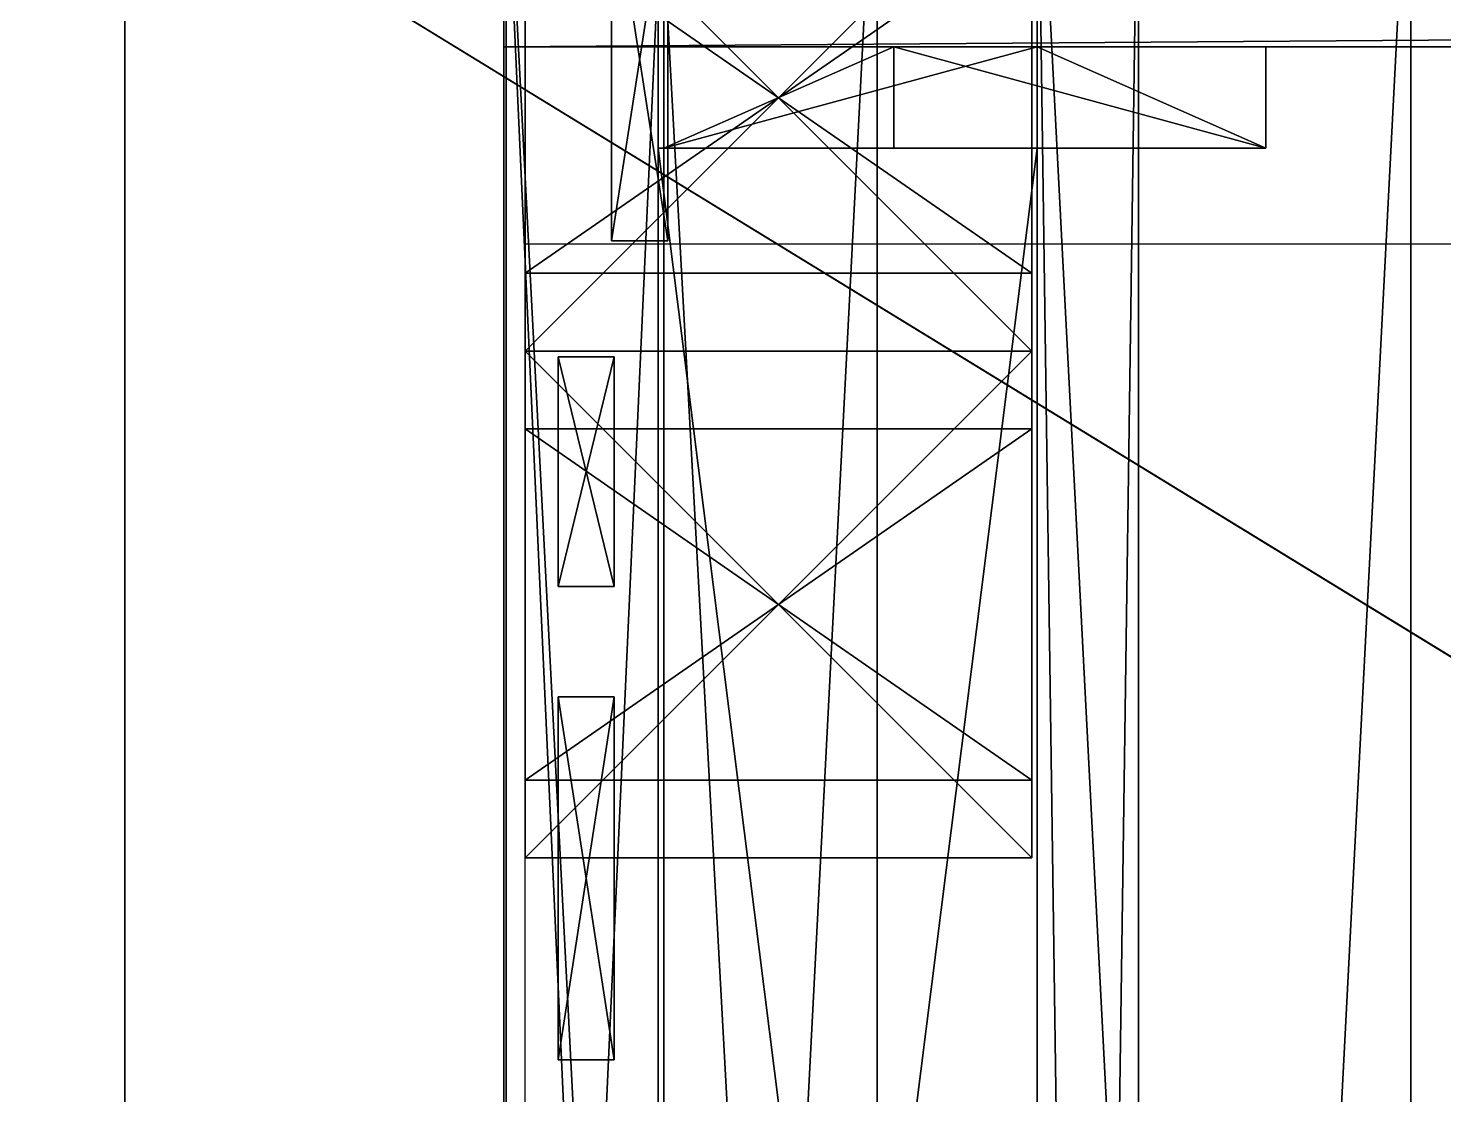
# Model space of a CAD drawing. Extents: x -1989 to 1557, y -2316 to 1157.
# Drawn here: x -78.6 to -25.5, y -1160.7 to -1120.7 of the extents above; entities that cross this region are included whole.
import ezdxf

# ---------------------------------------------------------------- set-up
doc = ezdxf.new("R2010")
doc.units = 0
doc.layers.get('0').update_dxf_attribs({"color": 13, "linetype": 'CONTINUOUS'})
doc.layers.add('RED_DUST_1', color=12, linetype='CONTINUOUS')
doc.layers.add('SITE', color=250, linetype='CONTINUOUS')

# ---------------------------------------------------------------- blocks, each defined once
blk = doc.blocks.new('COMPONENT_1')
for p, q in [((0, -12), (0, 258.82)), ((0, -12, 2.7), (0, 258.82, 2.7)), ((14, 258.82), (14, -12)), ((14, 258.82, 2.7), (14, -12, 2.7))]:
    blk.add_line(p, q)
mesh = blk.add_polyface()
corners = [(14, 258.82), (0, -12), (0, 258.82), (14, -12)]
mesh.append_faces([[corners[k] for k in face] for face in [(0, 1, 2), (1, 0, 3)]], dxfattribs={"vtx0": -1})
mesh = blk.add_polyface()
corners = [(0, 258.82, 2.7), (0, -12), (0, -12, 2.7), (0, 258.82)]
mesh.append_faces([[corners[k] for k in face] for face in [(0, 1, 2), (1, 0, 3)]], dxfattribs={"vtx0": -1})
at = {"color": 250}
mesh = blk.add_polyface(dxfattribs=at)
corners = [(14, -12, 2.7), (0, 258.82, 2.7), (0, -12, 2.7), (14, 258.82, 2.7)]
mesh.append_faces([[corners[k] for k in face] for face in [(0, 1, 2), (1, 0, 3)]], dxfattribs={"vtx0": -1, "color": 250})
mesh = blk.add_polyface()
corners = [(14, 258.82), (14, -12, 2.7), (14, -12), (14, 258.82, 2.7)]
mesh.append_faces([[corners[k] for k in face] for face in [(0, 1, 2), (1, 0, 3)]], dxfattribs={"vtx0": -1})
blk = doc.blocks.new('GROUP_16')
blk.add_line((570, 0), (570, 260))
mesh = blk.add_polyface()
corners = [(145.547, 260), (570, 0), (21.199, 0), (570, 260)]
mesh.append_faces([[corners[k] for k in face] for face in [(0, 1, 2), (1, 0, 3)]], dxfattribs={"vtx0": -1})
blk = doc.blocks.new('GROUP_36')
for p, q in [((13.787, 3.8, 354.531), (0, 3.8, 352.1)), ((0, 0, 352.1), (0, 3.8, 352.1)), ((0, 3.8, 352.1), (62.085, 3.8)), ((76.301, 3.8), (13.787, 3.8, 354.531)), ((13.787, 0, 354.531), (13.787, 3.8, 354.531)), ((62.085, 0), (62.085, 3.8)), ((62.085, 3.8), (76.301, 3.8)), ((76.301, 0), (76.301, 3.8)), ((0, 0, 352.1), (62.085, 0)), ((13.787, 0, 354.531), (0, 0, 352.1)), ((76.301, 0), (13.787, 0, 354.531)), ((62.085, 0), (76.301, 0))]:
    blk.add_line(p, q)
mesh = blk.add_polyface()
corners = [(0, 3.8, 352.1), (62.085, 0), (0, 0, 352.1), (62.085, 3.8)]
mesh.append_faces([[corners[k] for k in face] for face in [(0, 1, 2), (1, 0, 3)]], dxfattribs={"vtx0": -1})
mesh = blk.add_polyface()
corners = [(13.787, 0, 354.531), (0, 3.8, 352.1), (0, 0, 352.1), (13.787, 3.8, 354.531)]
mesh.append_faces([[corners[k] for k in face] for face in [(0, 1, 2), (1, 0, 3)]], dxfattribs={"vtx0": -1})
mesh = blk.add_polyface()
corners = [(0, 3.8, 352.1), (76.301, 3.8), (62.085, 3.8), (13.787, 3.8, 354.531)]
mesh.append_faces([[corners[k] for k in face] for face in [(0, 1, 2), (1, 0, 3)]], dxfattribs={"vtx0": -1})
mesh = blk.add_polyface()
corners = [(76.301, 3.8), (13.787, 0, 354.531), (76.301, 0), (13.787, 3.8, 354.531)]
mesh.append_faces([[corners[k] for k in face] for face in [(0, 1, 2), (1, 0, 3)]], dxfattribs={"vtx0": -1})
mesh = blk.add_polyface()
corners = [(76.301, 3.8), (62.085, 0), (62.085, 3.8), (76.301, 0)]
mesh.append_faces([[corners[k] for k in face] for face in [(0, 1, 2), (1, 0, 3)]], dxfattribs={"vtx0": -1})
mesh = blk.add_polyface()
corners = [(76.301, 0), (0, 0, 352.1), (62.085, 0), (13.787, 0, 354.531)]
mesh.append_faces([[corners[k] for k in face] for face in [(0, 1, 2), (1, 0, 3)]], dxfattribs={"vtx0": -1})
blk = doc.blocks.new('GROUP_28')
for p, q in [((0, 0, 3.8), (0, 254.253, 3.8)), ((0, 0), (0, 254.253)), ((14.216, 254.253), (14.216, 0)), ((14.216, 254.253, 3.8), (14.216, 0, 3.8))]:
    blk.add_line(p, q)
mesh = blk.add_polyface()
corners = [(14.216, 0, 3.8), (0, 254.253, 3.8), (0, 0, 3.8), (14.216, 254.253, 3.8)]
mesh.append_faces([[corners[k] for k in face] for face in [(0, 1, 2), (1, 0, 3)]], dxfattribs={"vtx0": -1})
mesh = blk.add_polyface()
corners = [(0, 254.253, 3.8), (0, 0), (0, 0, 3.8), (0, 254.253)]
mesh.append_faces([[corners[k] for k in face] for face in [(0, 1, 2), (1, 0, 3)]], dxfattribs={"vtx0": -1})
mesh = blk.add_polyface()
corners = [(0, 254.253), (14.216, 0), (0, 0), (14.216, 254.253)]
mesh.append_faces([[corners[k] for k in face] for face in [(0, 1, 2), (1, 0, 3)]], dxfattribs={"vtx0": -1})
mesh = blk.add_polyface()
corners = [(14.216, 254.253), (14.216, 0, 3.8), (14.216, 0), (14.216, 254.253, 3.8)]
mesh.append_faces([[corners[k] for k in face] for face in [(0, 1, 2), (1, 0, 3)]], dxfattribs={"vtx0": -1})
blk = doc.blocks.new('GROUP_44')
for p, q in [((0, 11.164, 3.8), (0, 121.544, 3.8)), ((0, 11.164), (0, 121.544)), ((14.216, 121.544), (14.216, 11.164)), ((14.216, 121.544, 3.8), (14.216, 11.164, 3.8)), ((0, 11.164), (0, 11.164, 3.8)), ((14.216, 11.164), (0, 11.164)), ((14.216, 11.164, 3.8), (0, 11.164, 3.8)), ((14.216, 11.164), (14.216, 11.164, 3.8))]:
    blk.add_line(p, q)
mesh = blk.add_polyface()
corners = [(14.216, 11.164, 3.8), (0, 121.544, 3.8), (0, 11.164, 3.8), (14.216, 121.544, 3.8)]
mesh.append_faces([[corners[k] for k in face] for face in [(0, 1, 2), (1, 0, 3)]], dxfattribs={"vtx0": -1})
mesh = blk.add_polyface()
corners = [(0, 121.544, 3.8), (0, 11.164), (0, 11.164, 3.8), (0, 121.544)]
mesh.append_faces([[corners[k] for k in face] for face in [(0, 1, 2), (1, 0, 3)]], dxfattribs={"vtx0": -1})
mesh = blk.add_polyface()
corners = [(14.216, 121.544), (0, 11.164), (0, 121.544), (14.216, 11.164)]
mesh.append_faces([[corners[k] for k in face] for face in [(0, 1, 2), (1, 0, 3)]], dxfattribs={"vtx0": -1})
mesh = blk.add_polyface()
corners = [(14.216, 121.544), (14.216, 11.164, 3.8), (14.216, 11.164), (14.216, 121.544, 3.8)]
mesh.append_faces([[corners[k] for k in face] for face in [(0, 1, 2), (1, 0, 3)]], dxfattribs={"vtx0": -1})
mesh = blk.add_polyface()
corners = [(14.216, 11.164, 3.8), (0, 11.164), (14.216, 11.164), (0, 11.164, 3.8)]
mesh.append_faces([[corners[k] for k in face] for face in [(0, 1, 2), (1, 0, 3)]], dxfattribs={"vtx0": -1})
blk = doc.blocks.new('GROUP_4')
for p, q in [((19, 19, -9), (0, 19, -9)), ((0, 19, -9), (0, 19, 10)), ((19, 19, 10), (0, 19, 10)), ((0, 19, -9), (0, 0, -9)), ((0, 19, 10), (0, 0, 10)), ((19, 19, -9), (19, 19, 10)), ((19, 0, -9), (19, 19, -9)), ((19, 0, 10), (19, 19, 10)), ((0, 16.08, 7.08), (0, 2.92, 7.08)), ((0, 2.92, -6.08), (0, 16.08, -6.08)), ((0, 16.08, -6.08), (0, 16.08, 7.08)), ((19, 16.08, 7.08), (0, 16.08, 7.08)), ((19, 16.08, -6.08), (0, 16.08, -6.08)), ((19, 16.08, -6.08), (19, 16.08, 7.08)), ((19, 16.08, 7.08), (19, 2.92, 7.08)), ((19, 2.92, -6.08), (19, 16.08, -6.08)), ((0, 2.92, 7.08), (0, 2.92, -6.08)), ((19, 2.92, 7.08), (0, 2.92, 7.08)), ((19, 2.92, -6.08), (0, 2.92, -6.08)), ((19, 2.92, 7.08), (19, 2.92, -6.08)), ((0, 0, 10), (19, 0, 10)), ((0, 0, -9), (19, 0, -9)), ((0, 0, -9), (0, 0, 10)), ((19, 0, -9), (19, 0, 10))]:
    blk.add_line(p, q)
mesh = blk.add_polyface()
corners = [(0, 19, 10), (19, 19, -9), (0, 19, -9), (19, 19, 10)]
mesh.append_faces([[corners[k] for k in face] for face in [(0, 1, 2), (1, 0, 3)]], dxfattribs={"vtx0": -1})
mesh = blk.add_polyface()
corners = [(19, 0, 10), (0, 19, 10), (0, 0, 10), (19, 19, 10)]
mesh.append_faces([[corners[k] for k in face] for face in [(0, 1, 2), (1, 0, 3)]], dxfattribs={"vtx0": -1})
mesh = blk.add_polyface()
corners = [(19, 19, -9), (0, 0, -9), (0, 19, -9), (19, 0, -9)]
mesh.append_faces([[corners[k] for k in face] for face in [(0, 1, 2), (1, 0, 3)]], dxfattribs={"vtx0": -1})
mesh = blk.add_polyface()
corners = [(0, 0, 10), (0, 2.92, 7.08), (0, 0, -9), (0, 19, 10), (0, 16.08, 7.08), (0, 16.08, -6.08), (0, 2.92, -6.08), (0, 19, -9)]
mesh.append_faces([[corners[k] for k in face] for face in [(0, 1, 2), (1, 3, 4), (4, 3, 5), (2, 6, 7), (6, 2, 1), (7, 5, 3)]], dxfattribs={"vtx0": -1, "vtx1": -1})
mesh.append_faces([[corners[k] for k in face] for face in [(1, 0, 3), (7, 6, 5)]], dxfattribs={"vtx0": -1, "vtx2": -1})
mesh = blk.add_polyface()
corners = [(19, 0, -9), (19, 2.92, -6.08), (19, 0, 10), (19, 19, -9), (19, 16.08, -6.08), (19, 16.08, 7.08), (19, 2.92, 7.08), (19, 19, 10)]
mesh.append_faces([[corners[k] for k in face] for face in [(0, 1, 2), (1, 3, 4), (4, 3, 5), (2, 6, 7), (6, 2, 1), (7, 5, 3)]], dxfattribs={"vtx0": -1, "vtx1": -1})
mesh.append_faces([[corners[k] for k in face] for face in [(1, 0, 3), (7, 6, 5)]], dxfattribs={"vtx0": -1, "vtx2": -1})
mesh = blk.add_polyface()
corners = [(19, 16.08, 7.08), (0, 2.92, 7.08), (0, 16.08, 7.08), (19, 2.92, 7.08)]
mesh.append_faces([[corners[k] for k in face] for face in [(0, 1, 2), (1, 0, 3)]], dxfattribs={"vtx0": -1})
mesh = blk.add_polyface()
corners = [(19, 2.92, -6.08), (0, 16.08, -6.08), (0, 2.92, -6.08), (19, 16.08, -6.08)]
mesh.append_faces([[corners[k] for k in face] for face in [(0, 1, 2), (1, 0, 3)]], dxfattribs={"vtx0": -1})
mesh = blk.add_polyface()
corners = [(19, 16.08, 7.08), (0, 16.08, -6.08), (19, 16.08, -6.08), (0, 16.08, 7.08)]
mesh.append_faces([[corners[k] for k in face] for face in [(0, 1, 2), (1, 0, 3)]], dxfattribs={"vtx0": -1})
mesh = blk.add_polyface()
corners = [(0, 2.92, 7.08), (19, 2.92, -6.08), (0, 2.92, -6.08), (19, 2.92, 7.08)]
mesh.append_faces([[corners[k] for k in face] for face in [(0, 1, 2), (1, 0, 3)]], dxfattribs={"vtx0": -1})
mesh = blk.add_polyface()
corners = [(19, 0, 10), (0, 0, -9), (19, 0, -9), (0, 0, 10)]
mesh.append_faces([[corners[k] for k in face] for face in [(0, 1, 2), (1, 0, 3)]], dxfattribs={"vtx0": -1})
blk = doc.blocks.new('GROUP_1')
at = {"layer": 'RED_DUST_1', "color": 7}
for points in [[(614.668, 1202.5, 0), (65.867, 1202.5, 0), (65.867, 942.5, 0), (490.32, 942.5, 0), (614.668, 1202.5, 0)], [(590.867, 1187.5, 0), (80.867, 1187.5, 0), (80.867, 957.5, 0), (480.867, 957.5, 0), (590.867, 1187.5, 0)]]:
    blk.add_polyline3d(points, close=True, dxfattribs=at)
at = {"layer": 'SITE', "color": 7}
for points in [[(65.867, 2742.5, 0), (65.867, 2.5, 0)], [(80.867, 2742.5, 0), (80.867, 2.5, 0)]]:
    blk.add_polyline3d(points, dxfattribs=at)
blk = doc.blocks.new('GROUP_6')
for p, q in [((21.476, 3.8, -3.5), (288.742, 3.8, -3.5)), ((288.742, 3.8, 10.55), (21.476, 3.8, 10.55)), ((21.476, 0, -3.5), (288.742, 0, -3.5)), ((288.742, 0, 10.55), (21.476, 0, 10.55))]:
    blk.add_line(p, q)
mesh = blk.add_polyface()
corners = [(288.742, 3.8, -3.5), (21.476, 0, -3.5), (21.476, 3.8, -3.5), (288.742, 0, -3.5)]
mesh.append_faces([[corners[k] for k in face] for face in [(0, 1, 2), (1, 0, 3)]], dxfattribs={"vtx0": -1})
mesh = blk.add_polyface()
corners = [(21.476, 3.8, 10.55), (288.742, 3.8, -3.5), (21.476, 3.8, -3.5), (288.742, 3.8, 10.55)]
mesh.append_faces([[corners[k] for k in face] for face in [(0, 1, 2), (1, 0, 3)]], dxfattribs={"vtx0": -1})
mesh = blk.add_polyface()
corners = [(288.742, 0, 10.55), (21.476, 3.8, 10.55), (21.476, 0, 10.55), (288.742, 3.8, 10.55)]
mesh.append_faces([[corners[k] for k in face] for face in [(0, 1, 2), (1, 0, 3)]], dxfattribs={"vtx0": -1})
mesh = blk.add_polyface()
corners = [(288.742, 0, 10.55), (21.476, 0, -3.5), (288.742, 0, -3.5), (21.476, 0, 10.55)]
mesh.append_faces([[corners[k] for k in face] for face in [(0, 1, 2), (1, 0, 3)]], dxfattribs={"vtx0": -1})
blk = doc.blocks.new('GROUP_7')
for p, q in [((21.476, 3.8, -3.5), (288.742, 3.8, -3.5)), ((288.742, 3.8, 10.55), (21.476, 3.8, 10.55)), ((21.476, 0, -3.5), (288.742, 0, -3.5)), ((288.742, 0, 10.55), (21.476, 0, 10.55))]:
    blk.add_line(p, q)
mesh = blk.add_polyface()
corners = [(288.742, 3.8, -3.5), (21.476, 0, -3.5), (21.476, 3.8, -3.5), (288.742, 0, -3.5)]
mesh.append_faces([[corners[k] for k in face] for face in [(0, 1, 2), (1, 0, 3)]], dxfattribs={"vtx0": -1})
mesh = blk.add_polyface()
corners = [(21.476, 3.8, 10.55), (288.742, 3.8, -3.5), (21.476, 3.8, -3.5), (288.742, 3.8, 10.55)]
mesh.append_faces([[corners[k] for k in face] for face in [(0, 1, 2), (1, 0, 3)]], dxfattribs={"vtx0": -1})
mesh = blk.add_polyface()
corners = [(288.742, 0, 10.55), (21.476, 3.8, 10.55), (21.476, 0, 10.55), (288.742, 3.8, 10.55)]
mesh.append_faces([[corners[k] for k in face] for face in [(0, 1, 2), (1, 0, 3)]], dxfattribs={"vtx0": -1})
mesh = blk.add_polyface()
corners = [(288.742, 0, 10.55), (21.476, 0, -3.5), (288.742, 0, -3.5), (21.476, 0, 10.55)]
mesh.append_faces([[corners[k] for k in face] for face in [(0, 1, 2), (1, 0, 3)]], dxfattribs={"vtx0": -1})
blk = doc.blocks.new('GROUP_34')
for p, q in [((-239.843, 0, 10.55), (-239.843, 3.8, 10.55)), ((-239.843, 0, -3.5), (-239.843, 3.8, -3.5)), ((-239.843, 3.8, -3.5), (269.308, 3.8, -3.5)), ((-239.843, 3.8, 10.55), (-239.843, 3.8, -3.5)), ((269.308, 3.8, 10.55), (-239.843, 3.8, 10.55))]:
    blk.add_line(p, q)
mesh = blk.add_polyface()
corners = [(269.308, 3.8, -3.5), (-239.843, 0, -3.5), (-239.843, 3.8, -3.5), (269.308, 0, -3.5)]
mesh.append_faces([[corners[k] for k in face] for face in [(0, 1, 2), (1, 0, 3)]], dxfattribs={"vtx0": -1})
mesh = blk.add_polyface()
corners = [(-239.843, 3.8, 10.55), (269.308, 3.8, -3.5), (-239.843, 3.8, -3.5), (269.308, 3.8, 10.55)]
mesh.append_faces([[corners[k] for k in face] for face in [(0, 1, 2), (1, 0, 3)]], dxfattribs={"vtx0": -1})
mesh = blk.add_polyface()
corners = [(269.308, 0, 10.55), (-239.843, 3.8, 10.55), (-239.843, 0, 10.55), (269.308, 3.8, 10.55)]
mesh.append_faces([[corners[k] for k in face] for face in [(0, 1, 2), (1, 0, 3)]], dxfattribs={"vtx0": -1})
mesh = blk.add_polyface()
corners = [(-239.843, 3.8, 10.55), (-239.843, 0, -3.5), (-239.843, 0, 10.55), (-239.843, 3.8, -3.5)]
mesh.append_faces([[corners[k] for k in face] for face in [(0, 1, 2), (1, 0, 3)]], dxfattribs={"vtx0": -1})
blk = doc.blocks.new('GROUP_10')
for p, q in [((0, 225.93, 3.8), (0, 451.861, 3.8)), ((0, 225.93), (0, 451.861)), ((9.433, 451.861), (9.433, 225.93)), ((9.433, 451.861, 3.8), (9.433, 225.93, 3.8))]:
    blk.add_line(p, q)
mesh = blk.add_polyface()
corners = [(0, 451.861, 3.8), (0, 225.93), (0, 225.93, 3.8), (0, 451.861)]
mesh.append_faces([[corners[k] for k in face] for face in [(0, 1, 2), (1, 0, 3)]], dxfattribs={"vtx0": -1})
mesh = blk.add_polyface()
corners = [(9.433, 451.861), (0, 225.93), (0, 451.861), (9.433, 225.93)]
mesh.append_faces([[corners[k] for k in face] for face in [(0, 1, 2), (1, 0, 3)]], dxfattribs={"vtx0": -1})
mesh = blk.add_polyface()
corners = [(9.433, 225.93, 3.8), (0, 451.861, 3.8), (0, 225.93, 3.8), (9.433, 451.861, 3.8)]
mesh.append_faces([[corners[k] for k in face] for face in [(0, 1, 2), (1, 0, 3)]], dxfattribs={"vtx0": -1})
mesh = blk.add_polyface()
corners = [(9.433, 451.861), (9.433, 225.93, 3.8), (9.433, 225.93), (9.433, 451.861, 3.8)]
mesh.append_faces([[corners[k] for k in face] for face in [(0, 1, 2), (1, 0, 3)]], dxfattribs={"vtx0": -1})
blk = doc.blocks.new('GROUP_56')
for p, q in [((0, 13.61, 114.435), (0, 0, 114.435)), ((20.178, 13.61), (0, 13.61, 114.435)), ((2.068, 13.61, 114.799), (0, 13.61, 114.435)), ((2.068, 13.61, 114.799), (2.068, 0, 114.799)), ((22.246, 13.61, 0.365), (2.068, 13.61, 114.799)), ((20.178, 0), (20.178, 13.61)), ((22.246, 13.61, 0.365), (20.178, 13.61)), ((22.246, 0, 0.365), (22.246, 13.61, 0.365)), ((0, 0, 114.435), (20.178, 0)), ((2.068, 0, 114.799), (0, 0, 114.435)), ((2.068, 0, 114.799), (22.246, 0, 0.365)), ((22.246, 0, 0.365), (20.178, 0))]:
    blk.add_line(p, q)
mesh = blk.add_polyface()
corners = [(0, 0, 114.435), (20.178, 13.61), (20.178, 0), (0, 13.61, 114.435)]
mesh.append_faces([[corners[k] for k in face] for face in [(0, 1, 2), (1, 0, 3)]], dxfattribs={"vtx0": -1})
mesh = blk.add_polyface()
corners = [(2.068, 0, 114.799), (0, 13.61, 114.435), (0, 0, 114.435), (2.068, 13.61, 114.799)]
mesh.append_faces([[corners[k] for k in face] for face in [(0, 1, 2), (1, 0, 3)]], dxfattribs={"vtx0": -1})
mesh = blk.add_polyface()
corners = [(0, 13.61, 114.435), (22.246, 13.61, 0.365), (20.178, 13.61), (2.068, 13.61, 114.799)]
mesh.append_faces([[corners[k] for k in face] for face in [(0, 1, 2), (1, 0, 3)]], dxfattribs={"vtx0": -1})
mesh = blk.add_polyface()
corners = [(22.246, 13.61, 0.365), (2.068, 0, 114.799), (22.246, 0, 0.365), (2.068, 13.61, 114.799)]
mesh.append_faces([[corners[k] for k in face] for face in [(0, 1, 2), (1, 0, 3)]], dxfattribs={"vtx0": -1})
mesh = blk.add_polyface()
corners = [(22.246, 13.61, 0.365), (20.178, 0), (20.178, 13.61), (22.246, 0, 0.365)]
mesh.append_faces([[corners[k] for k in face] for face in [(0, 1, 2), (1, 0, 3)]], dxfattribs={"vtx0": -1})
mesh = blk.add_polyface()
corners = [(22.246, 0, 0.365), (0, 0, 114.435), (20.178, 0), (2.068, 0, 114.799)]
mesh.append_faces([[corners[k] for k in face] for face in [(0, 1, 2), (1, 0, 3)]], dxfattribs={"vtx0": -1})
blk = doc.blocks.new('GROUP_35')
for p, q in [((0, 13.61, 114.435), (0, 5, 114.435)), ((20.178, 13.61), (0, 13.61, 114.435)), ((2.068, 13.61, 114.799), (0, 13.61, 114.435)), ((2.068, 13.61, 114.799), (2.068, 5, 114.799)), ((22.246, 13.61, 0.365), (2.068, 13.61, 114.799)), ((20.178, 5), (20.178, 13.61)), ((22.246, 13.61, 0.365), (20.178, 13.61)), ((22.246, 5, 0.365), (22.246, 13.61, 0.365)), ((0, 5, 114.435), (20.178, 5)), ((2.068, 5, 114.799), (0, 5, 114.435)), ((2.068, 5, 114.799), (22.246, 5, 0.365)), ((22.246, 5, 0.365), (20.178, 5))]:
    blk.add_line(p, q)
mesh = blk.add_polyface()
corners = [(0, 5, 114.435), (20.178, 13.61), (20.178, 5), (0, 13.61, 114.435)]
mesh.append_faces([[corners[k] for k in face] for face in [(0, 1, 2), (1, 0, 3)]], dxfattribs={"vtx0": -1})
mesh = blk.add_polyface()
corners = [(2.068, 5, 114.799), (0, 13.61, 114.435), (0, 5, 114.435), (2.068, 13.61, 114.799)]
mesh.append_faces([[corners[k] for k in face] for face in [(0, 1, 2), (1, 0, 3)]], dxfattribs={"vtx0": -1})
mesh = blk.add_polyface()
corners = [(0, 13.61, 114.435), (22.246, 13.61, 0.365), (20.178, 13.61), (2.068, 13.61, 114.799)]
mesh.append_faces([[corners[k] for k in face] for face in [(0, 1, 2), (1, 0, 3)]], dxfattribs={"vtx0": -1})
mesh = blk.add_polyface()
corners = [(22.246, 13.61, 0.365), (2.068, 5, 114.799), (22.246, 5, 0.365), (2.068, 13.61, 114.799)]
mesh.append_faces([[corners[k] for k in face] for face in [(0, 1, 2), (1, 0, 3)]], dxfattribs={"vtx0": -1})
mesh = blk.add_polyface()
corners = [(22.246, 13.61, 0.365), (20.178, 5), (20.178, 13.61), (22.246, 5, 0.365)]
mesh.append_faces([[corners[k] for k in face] for face in [(0, 1, 2), (1, 0, 3)]], dxfattribs={"vtx0": -1})
mesh = blk.add_polyface()
corners = [(22.246, 5, 0.365), (0, 5, 114.435), (20.178, 5), (2.068, 5, 114.799)]
mesh.append_faces([[corners[k] for k in face] for face in [(0, 1, 2), (1, 0, 3)]], dxfattribs={"vtx0": -1})
blk = doc.blocks.new('GROUP_15')
at = {"color": 31, "xscale": 0.6271799220737199, "yscale": 0.5745582248511836}
for p in [(0, 0, 120), (0, 0)]:
    blk.add_blockref('GROUP_10', p, dxfattribs=at)
at = {"color": 250, "extrusion": (0.173648, -2.81947e-19, 0.984808), "rotation": 270}
for name, p in [('GROUP_56', (244.751, 16.94, 4.43)), ('GROUP_35', (226.79, 18.91, 4.082)), ('GROUP_56', (214.049, 18.91, 4.082))]:
    blk.add_blockref(name, p, dxfattribs=at)

msp = doc.modelspace()

# ---------------------------------------------------------------- block references
at = {"color": 7}
msp.add_blockref('GROUP_1', (-140.867, -2316.287), dxfattribs=at)
at = {"color": 31}
for p in [(-60.784, -1369.607, 344.418), (-40.784, -1369.607, 344.418)]:
    msp.add_blockref('COMPONENT_1', p, dxfattribs=at)
at = {"color": 31, "extrusion": (0, 0, -1), "xscale": 1.008403495039375, "zscale": -1}
for name, p, rotation in [('GROUP_6', (36.984, -1089.13, -319.819), 270), ('GROUP_7', (36.984, -1089.13, -291.719), 270), ('GROUP_34', (-181.074, -1117.587, -333.868), 180)]:
    msp.add_blockref(name, p, dxfattribs=dict(at, rotation=rotation))
msp.add_blockref('GROUP_15', (-60.7, -1373.407, 90.55))
at = {"color": 251, "rotation": 180}
for name, p in [('GROUP_16', (495, -1113.787)), ('GROUP_4', (-40.984, -1113.787)), ('GROUP_4', (-40.984, -1132.787))]:
    msp.add_blockref(name, p, dxfattribs=at)
at = {"color": 31, "yscale": 1.021111111111111, "rotation": 180}
for name, p in [('GROUP_28', (-40.784, -1113.787, 10)), ('GROUP_44', (-40.784, -1113.787, 13.8))]:
    msp.add_blockref(name, p, dxfattribs=at)
at = {"color": 31, "extrusion": (-0.160993, 8.93689e-18, 0.986956), "xscale": 0.997823771630554, "zscale": 0.9274493813020008, "rotation": 270}
msp.add_blockref('GROUP_36', (1121.387, 23.889, 20.003), dxfattribs=at)

doc.saveas('drawing.dxf')
